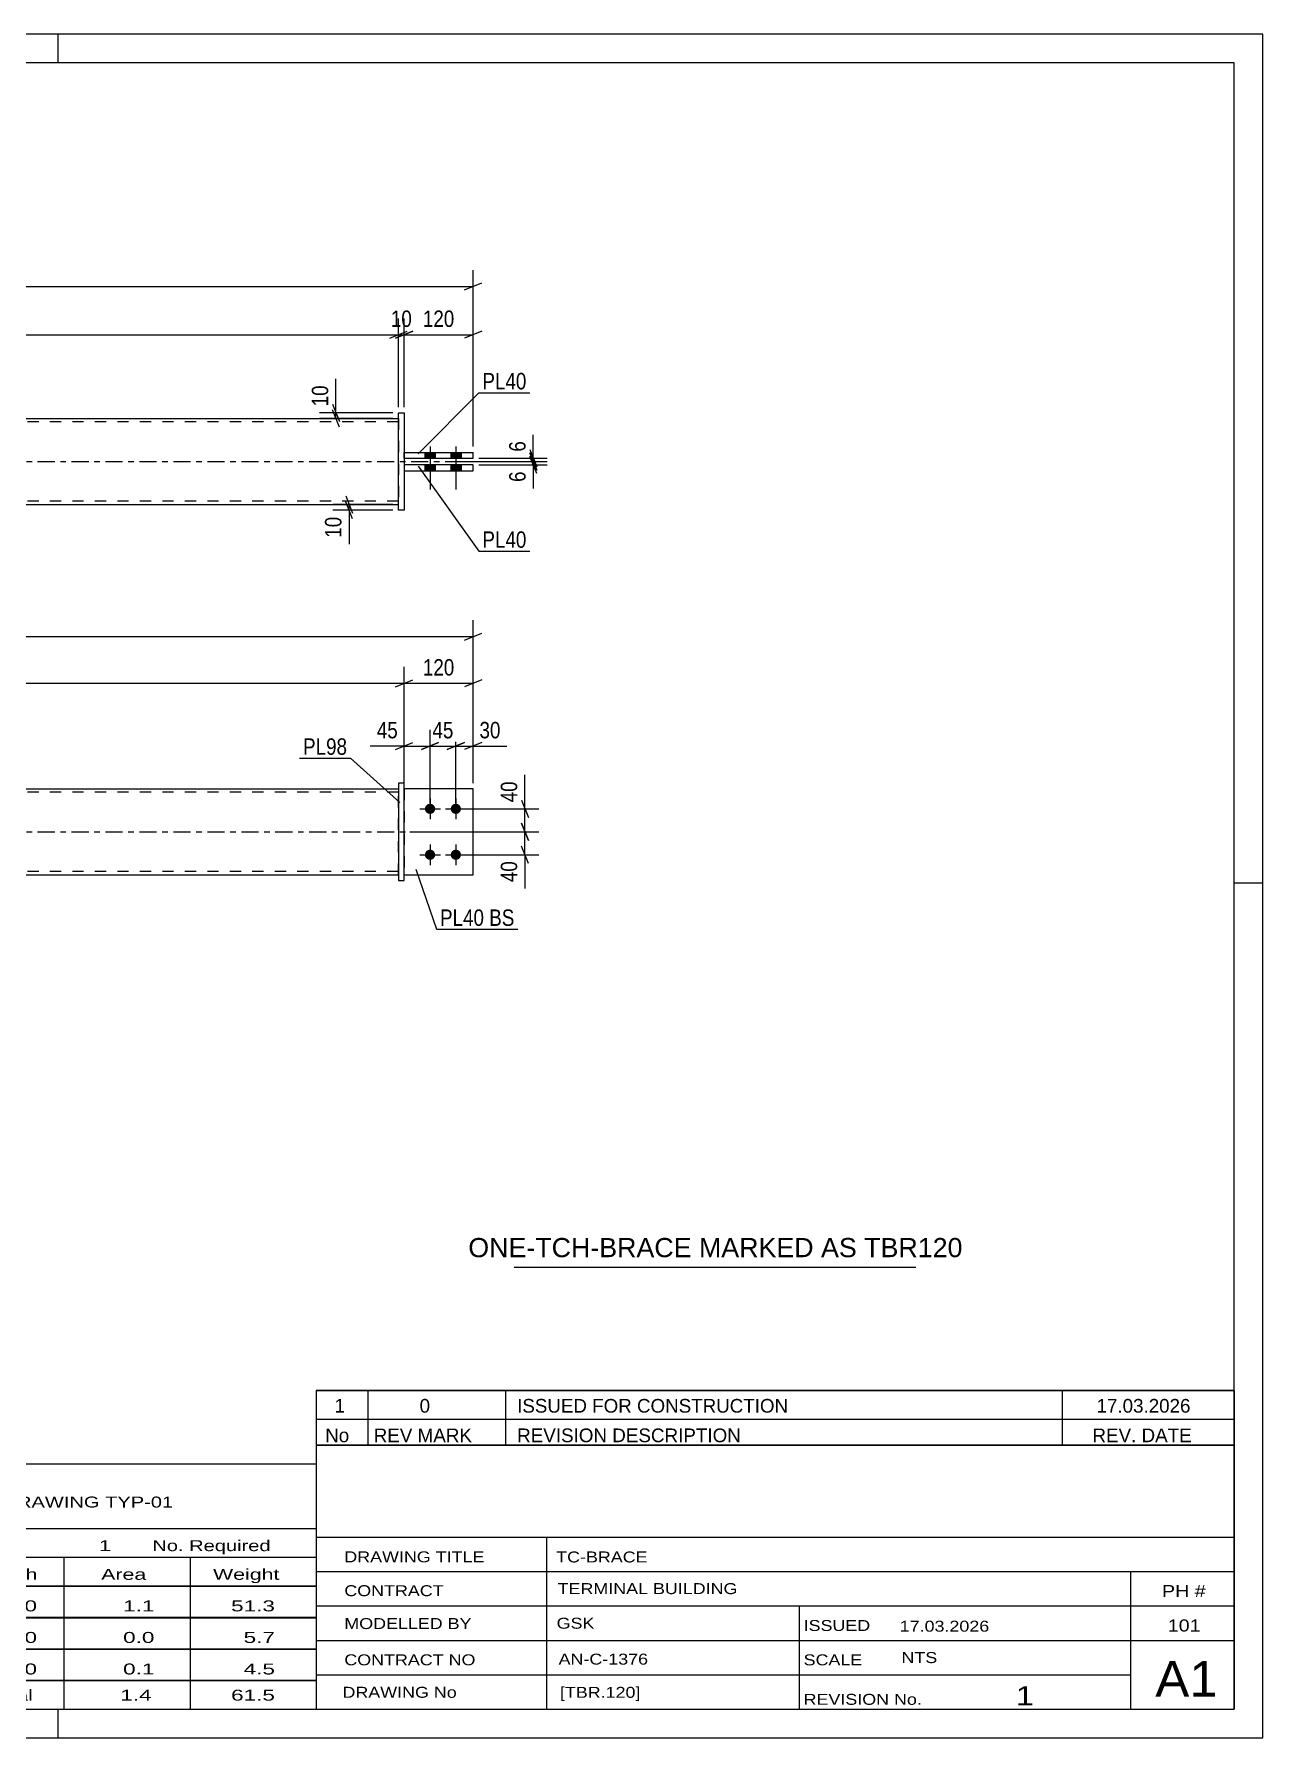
# Model space of a CAD drawing. Header units: millimetres. Extents: x 0 to 420, y 0 to 297.
# Drawn here: x 205.8 to 420, y 0 to 297 of the extents above; entities that cross this region are included whole.
import ezdxf

# ---------------------------------------------------------------- set-up
doc = ezdxf.new("R2010")
doc.units = ezdxf.units.MM
doc.linetypes.add('DXK_LINE_DOT2', pattern=[3.9198, 1.9599, -1.9599])
doc.linetypes.add('DXK_LINE_DOT3', pattern=[5.9187, 2.979, -0.9799, 0.9799, -0.9799])
doc.styles.add('Arial', font='ARIAL.TTF', dxfattribs={"height": 0.2})
doc.styles.add('Arial Narrow', font='ARIALN.TTF', dxfattribs={"height": 0.2})

# ---------------------------------------------------------------- blocks, each defined once
blk = doc.blocks.new('Unknown-580873001-1163')
at = {"color": 5, "linetype": 'Continuous'}
for p, q in [((420, 297), (0, 297)), ((210, 292), (210, 297)), ((420, 0), (420, 297)), ((415, 292), (5, 292)), ((415, 5), (415, 292)), ((420, 149), (415, 149)), ((5, 5), (415, 5)), ((210, 0), (210, 5)), ((0, 0), (420, 0))]:
    blk.add_line(p, q, dxfattribs=at)
blk = doc.blocks.new('Part-580873001-1767 - 1735')
at = {"color": 7, "linetype": 'DXK_LINE_DOT2'}
for p, q in [((282.32, 165.45), (270.32, 165.45)), ((270.32, 165.45), (270.32, 150.45)), ((282.32, 150.45), (282.32, 165.45)), ((270.32, 150.45), (282.32, 150.45))]:
    blk.add_line(p, q, dxfattribs=at)
blk = doc.blocks.new('Part-580873001-1772 - 1735')
at = {"color": 2, "linetype": 'Continuous'}
for p, q in [((282.32, 165.45), (270.32, 165.45)), ((282.32, 150.45), (282.32, 165.45)), ((270.32, 150.45), (282.32, 150.45))]:
    blk.add_line(p, q, dxfattribs=at)
at = {"color": 7, "linetype": 'DXK_LINE_DOT2'}
blk.add_line((270.32, 165.45), (270.32, 150.45), dxfattribs=at)
blk = doc.blocks.new('Part-580873001-1787 - 1735')
at = {"color": 2, "linetype": 'Continuous'}
for p, q in [((269.32, 166.45), (269.32, 149.45)), ((270.32, 166.45), (269.32, 166.45)), ((270.32, 149.45), (270.32, 166.45)), ((269.32, 149.45), (270.32, 149.45))]:
    blk.add_line(p, q, dxfattribs=at)
blk = doc.blocks.new('Part-580873001-1807 - 1735')
at = {"color": 2, "linetype": 'Continuous'}
for p, q in [((80.29, 165.45), (269.32, 165.45)), ((80.29, 150.45), (269.32, 150.45))]:
    blk.add_line(p, q, dxfattribs=at)
at = {"color": 7, "linetype": 'DXK_LINE_DOT2'}
for p, q in [((80.29, 150.45), (80.29, 165.45)), ((269.32, 164.85), (80.29, 164.85)), ((269.32, 150.45), (269.32, 165.45)), ((269.32, 151.05), (80.29, 151.05))]:
    blk.add_line(p, q, dxfattribs=at)
at = {"color": 7, "linetype": 'DXK_LINE_DOT3'}
blk.add_line((70.29, 157.95), (279.32, 157.95), dxfattribs=at)
blk = doc.blocks.new('Bolt-580873001-1808 - 1735')
at = {"linetype": 'Continuous'}
for points in [[(274.82, 162.85, -1), (274.82, 161.05, -1)], [(279.32, 162.85, -1), (279.32, 161.05, -1)], [(274.82, 154.85, -1), (274.82, 153.05, -1)], [(279.32, 154.85, -1), (279.32, 153.05, -1)]]:
    blk.add_hatch(color=1, dxfattribs=at).paths.add_polyline_path(points)
at = {"color": 1, "linetype": 'Continuous'}
for p, q in [((274.82, 163.75), (274.82, 160.15)), ((279.32, 163.75), (279.32, 160.15)), ((273.02, 161.95), (276.62, 161.95)), ((277.52, 161.95), (281.12, 161.95)), ((274.82, 155.75), (274.82, 152.15)), ((279.32, 155.75), (279.32, 152.15)), ((273.02, 153.95), (276.62, 153.95)), ((277.52, 153.95), (281.12, 153.95))]:
    blk.add_line(p, q, dxfattribs=at)
blk = doc.blocks.new('Part-580873001-1426 - 1390')
at = {"color": 2, "linetype": 'Continuous'}
for p, q in [((269.32, 213.99), (269.32, 230.99)), ((269.32, 230.99), (270.32, 230.99)), ((270.32, 230.99), (270.32, 213.99)), ((270.32, 213.99), (269.32, 213.99))]:
    blk.add_line(p, q, dxfattribs=at)
blk = doc.blocks.new('Part-580873001-1458 - 1390')
at = {"color": 2, "linetype": 'Continuous'}
for p, q in [((270.32, 224.09), (282.32, 224.09)), ((270.32, 223.09), (282.32, 223.09)), ((282.32, 223.09), (282.32, 224.09))]:
    blk.add_line(p, q, dxfattribs=at)
at = {"color": 7, "linetype": 'DXK_LINE_DOT2'}
blk.add_line((270.32, 223.09), (270.32, 224.09), dxfattribs=at)
blk = doc.blocks.new('Part-580873001-1431 - 1390')
at = {"color": 2, "linetype": 'Continuous'}
for p, q in [((282.32, 221.89), (270.32, 221.89)), ((270.32, 220.89), (282.32, 220.89)), ((282.32, 220.89), (282.32, 221.89))]:
    blk.add_line(p, q, dxfattribs=at)
at = {"color": 7, "linetype": 'DXK_LINE_DOT2'}
blk.add_line((270.32, 221.89), (270.32, 220.89), dxfattribs=at)
blk = doc.blocks.new('Part-580873001-1446 - 1390')
at = {"color": 2, "linetype": 'Continuous'}
for p, q in [((80.29, 229.99), (269.32, 229.99)), ((80.29, 214.99), (269.32, 214.99))]:
    blk.add_line(p, q, dxfattribs=at)
at = {"color": 7, "linetype": 'DXK_LINE_DOT2'}
for p, q in [((80.29, 214.99), (80.29, 229.99)), ((269.32, 229.39), (80.29, 229.39)), ((269.32, 229.99), (269.32, 214.99)), ((269.32, 215.59), (80.29, 215.59))]:
    blk.add_line(p, q, dxfattribs=at)
at = {"color": 7, "linetype": 'DXK_LINE_DOT3'}
blk.add_line((70.29, 222.49), (279.32, 222.49), dxfattribs=at)
blk = doc.blocks.new('Bolt-580873001-1447 - 1390')
at = {"linetype": 'Continuous'}
for points in [[(275.72, 224.09), (273.92, 224.09), (273.92, 223.09), (275.72, 223.09)], [(275.72, 224.09), (273.92, 224.09), (273.92, 223.09), (275.72, 223.09)], [(280.22, 224.09), (278.42, 224.09), (278.42, 223.09), (280.22, 223.09)], [(280.22, 224.09), (278.42, 224.09), (278.42, 223.09), (280.22, 223.09)], [(275.72, 221.89), (273.92, 221.89), (273.92, 220.89), (275.72, 220.89)], [(275.72, 221.89), (273.92, 221.89), (273.92, 220.89), (275.72, 220.89)], [(280.22, 221.89), (278.42, 221.89), (278.42, 220.89), (280.22, 220.89)], [(280.22, 221.89), (278.42, 221.89), (278.42, 220.89), (280.22, 220.89)]]:
    blk.add_hatch(color=1, dxfattribs=at).paths.add_polyline_path(points)
at = {"color": 1, "linetype": 'Continuous'}
for p, q in [((273.92, 224.09), (273.92, 223.09)), ((273.92, 224.09), (273.92, 223.09)), ((274.82, 225.09), (274.82, 217.59)), ((274.82, 225.09), (274.82, 217.59)), ((275.72, 224.09), (275.72, 223.09)), ((275.72, 224.09), (275.72, 223.09)), ((278.42, 224.09), (278.42, 223.09)), ((278.42, 224.09), (278.42, 223.09)), ((279.32, 225.09), (279.32, 217.59)), ((279.32, 225.09), (279.32, 217.59)), ((280.22, 224.09), (280.22, 223.09)), ((280.22, 224.09), (280.22, 223.09)), ((273.92, 221.89), (273.92, 220.89)), ((273.92, 221.89), (273.92, 220.89)), ((275.72, 221.89), (275.72, 220.89)), ((275.72, 221.89), (275.72, 220.89)), ((278.42, 221.89), (278.42, 220.89)), ((278.42, 221.89), (278.42, 220.89)), ((280.22, 221.89), (280.22, 220.89)), ((280.22, 221.89), (280.22, 220.89))]:
    blk.add_line(p, q, dxfattribs=at)
blk = doc.blocks.new('StraightDimension-580873001-1818 - 1735')
at = {"color": 7, "linetype": 'Continuous'}
for p, q in [((279.32, 162.95), (279.32, 175.74)), ((282.32, 166.45), (282.32, 175.74)), ((277.82, 172.29), (280.82, 173.49)), ((279.32, 172.89), (282.32, 172.89)), ((283.82, 173.49), (280.82, 172.29))]:
    blk.add_line(p, q, dxfattribs=at)
at = {"color": 0}
blk.add_wipeout([(287.7, 173.64), (287.7, 177.84), (282.84, 177.84), (282.84, 173.64)], dxfattribs=at)
at = {"color": 7, "linetype": 'Continuous'}
blk.add_line((282.32, 172.89), (288.22, 172.89), dxfattribs=at)
blk.add_line((282.32, 172.89), (288.22, 172.89), dxfattribs=at)
at = {"color": 3, "style": 'Arial Narrow'}
blk.add_text('30', height=2.863, dxfattribs=at).set_placement((283.44, 174.24))
blk = doc.blocks.new('StraightDimension-580873001-1834 - 1735')
at = {"color": 7, "linetype": 'Continuous'}
for p, q in [((274.82, 162.95), (274.82, 175.74)), ((279.32, 162.95), (279.32, 175.74)), ((273.32, 172.29), (276.32, 173.49)), ((274.82, 172.89), (279.32, 172.89)), ((280.82, 173.49), (277.82, 172.29))]:
    blk.add_line(p, q, dxfattribs=at)
at = {"color": 0}
blk.add_wipeout([(279.49, 173.64), (279.49, 177.84), (274.64, 177.84), (274.64, 173.64)], dxfattribs=at)
at = {"color": 3, "style": 'Arial Narrow'}
blk.add_text('45', height=2.863, dxfattribs=at).set_placement((275.24, 174.24))
blk = doc.blocks.new('StraightDimension-580873001-1847 - 1735')
at = {"color": 7, "linetype": 'Continuous'}
for p, q in [((270.32, 166.45), (270.32, 175.74)), ((274.82, 162.95), (274.82, 175.74)), ((268.82, 172.29), (271.82, 173.49)), ((270.32, 172.89), (274.82, 172.89)), ((276.32, 173.49), (273.32, 172.29))]:
    blk.add_line(p, q, dxfattribs=at)
at = {"color": 0}
blk.add_wipeout([(269.79, 173.64), (269.79, 177.84), (264.94, 177.84), (264.94, 173.64)], dxfattribs=at)
at = {"color": 7, "linetype": 'Continuous'}
blk.add_line((270.32, 172.89), (264.41, 172.89), dxfattribs=at)
blk.add_line((270.32, 172.89), (264.41, 172.89), dxfattribs=at)
at = {"color": 3, "style": 'Arial Narrow'}
blk.add_text('45', height=2.863, dxfattribs=at).set_placement((265.54, 174.24))
blk = doc.blocks.new('StraightDimension-580873001-1864 - 1735')
at = {"color": 7, "linetype": 'Continuous'}
for p, q in [((67.29, 166.45), (67.29, 194.83)), ((282.32, 166.45), (282.32, 194.83)), ((68.79, 192.58), (65.79, 191.38)), ((67.29, 191.98), (282.32, 191.98)), ((280.82, 191.38), (283.82, 192.58))]:
    blk.add_line(p, q, dxfattribs=at)
at = {"color": 0}
blk.add_wipeout([(179.06, 192.73), (179.06, 196.93), (170.55, 196.93), (170.55, 192.73)], dxfattribs=at)
at = {"color": 3, "style": 'Arial Narrow'}
blk.add_text('2150', height=2.863, dxfattribs=at).set_placement((171.15, 193.33))
blk = doc.blocks.new('StraightDimension-580873001-1884 - 1735')
at = {"color": 7, "linetype": 'Continuous'}
for p, q in [((290.76, 163.45), (291.96, 160.45)), ((280.32, 161.95), (293.76, 161.95)), ((291.36, 157.95), (291.36, 161.95)), ((271.32, 157.95), (293.76, 157.95)), ((291.96, 156.45), (290.76, 159.45))]:
    blk.add_line(p, q, dxfattribs=at)
at = {"color": 0}
blk.add_wipeout([(290.61, 167.34), (286.41, 167.34), (286.41, 162.48), (290.61, 162.48)], dxfattribs=at)
at = {"color": 7, "linetype": 'Continuous'}
blk.add_line((291.36, 161.95), (291.36, 167.86), dxfattribs=at)
blk.add_line((291.36, 161.95), (291.36, 167.86), dxfattribs=at)
at = {"color": 3, "style": 'Arial Narrow'}
blk.add_text('40', height=2.863, rotation=90.0002, dxfattribs=at).set_placement((290.01, 163.08))
blk = doc.blocks.new('StraightDimension-580873001-1893 - 1735')
at = {"color": 7, "linetype": 'Continuous'}
for p, q in [((271.32, 157.95), (293.76, 157.95)), ((290.76, 159.45), (291.96, 156.45)), ((291.36, 153.95), (291.36, 157.95)), ((291.96, 152.45), (290.76, 155.45)), ((280.32, 153.95), (293.76, 153.95))]:
    blk.add_line(p, q, dxfattribs=at)
at = {"color": 0}
blk.add_wipeout([(290.61, 153.43), (286.41, 153.43), (286.41, 148.57), (290.61, 148.57)], dxfattribs=at)
at = {"color": 7, "linetype": 'Continuous'}
blk.add_line((291.36, 153.95), (291.36, 148.05), dxfattribs=at)
blk.add_line((291.36, 153.95), (291.36, 148.05), dxfattribs=at)
at = {"color": 3, "style": 'Arial Narrow'}
blk.add_text('40', height=2.863, rotation=90.0002, dxfattribs=at).set_placement((290.01, 149.17))
blk = doc.blocks.new('StraightDimension-580873001-1903 - 1735')
at = {"color": 7, "linetype": 'Continuous'}
for p, q in [((268.82, 183.23), (271.82, 184.43)), ((270.32, 166.45), (270.32, 186.68)), ((283.82, 184.43), (280.82, 183.23)), ((282.32, 166.45), (282.32, 186.68)), ((270.32, 183.83), (282.32, 183.83))]:
    blk.add_line(p, q, dxfattribs=at)
at = {"color": 0}
blk.add_wipeout([(279.66, 184.58), (279.66, 188.78), (272.97, 188.78), (272.97, 184.58)], dxfattribs=at)
at = {"color": 3, "style": 'Arial Narrow'}
blk.add_text('120', height=2.863, dxfattribs=at).set_placement((273.57, 185.18))
blk = doc.blocks.new('StraightDimension-580873001-1922 - 1735')
at = {"color": 7, "linetype": 'Continuous'}
for p, q in [((80.79, 184.43), (77.79, 183.23)), ((79.29, 158.95), (79.29, 186.68)), ((268.82, 183.23), (271.82, 184.43)), ((270.32, 166.45), (270.32, 186.68)), ((79.29, 183.83), (270.32, 183.83))]:
    blk.add_line(p, q, dxfattribs=at)
at = {"color": 0}
blk.add_wipeout([(179.06, 184.58), (179.06, 188.78), (170.55, 188.78), (170.55, 184.58)], dxfattribs=at)
at = {"color": 3, "style": 'Arial Narrow'}
blk.add_text('1910', height=2.863, dxfattribs=at).set_placement((171.15, 185.18))
blk = doc.blocks.new('StraightDimension-580873001-1658 - 1390')
at = {"color": 7, "linetype": 'Continuous'}
for p, q in [((283.32, 223.09), (295.22, 223.09)), ((292.22, 224.59), (293.42, 221.59)), ((293.42, 220.99), (292.22, 223.99)), ((292.82, 222.49), (292.82, 223.09)), ((278.07, 222.49), (295.22, 222.49))]:
    blk.add_line(p, q, dxfattribs=at)
at = {"color": 0}
blk.add_wipeout([(292.07, 226.64), (287.87, 226.64), (287.87, 223.61), (292.07, 223.61)], dxfattribs=at)
at = {"color": 7, "linetype": 'Continuous'}
blk.add_line((292.82, 223.09), (292.82, 227.17), dxfattribs=at)
blk.add_line((292.82, 223.09), (292.82, 227.17), dxfattribs=at)
at = {"color": 3, "style": 'Arial Narrow'}
blk.add_text('6', height=2.86, rotation=90.0002, dxfattribs=at).set_placement((291.47, 224.21))
blk = doc.blocks.new('StraightDimension-580873001-1535 - 1390')
at = {"color": 7, "linetype": 'Continuous'}
for p, q in [((268.32, 214.99), (257.87, 214.99)), ((268.32, 213.99), (257.87, 213.99)), ((260.12, 216.49), (261.32, 213.49)), ((261.32, 212.49), (260.12, 215.49)), ((260.72, 213.99), (260.72, 214.99))]:
    blk.add_line(p, q, dxfattribs=at)
at = {"color": 0}
blk.add_wipeout([(259.97, 213.46), (255.77, 213.46), (255.77, 208.61), (259.97, 208.61)], dxfattribs=at)
at = {"color": 7, "linetype": 'Continuous'}
blk.add_line((260.72, 213.99), (260.72, 208.08), dxfattribs=at)
blk.add_line((260.72, 213.99), (260.72, 208.08), dxfattribs=at)
at = {"color": 3, "style": 'Arial Narrow'}
blk.add_text('10', height=2.863, rotation=90.0002, dxfattribs=at).set_placement((259.37, 209.21))
blk = doc.blocks.new('StraightDimension-580873001-1575 - 1390')
at = {"color": 7, "linetype": 'Continuous'}
for p, q in [((269.32, 231.99), (269.32, 247.45)), ((270.32, 231.99), (270.32, 247.45)), ((267.82, 244), (270.82, 245.2)), ((271.82, 245.2), (268.82, 244)), ((269.32, 244.6), (270.32, 244.6))]:
    blk.add_line(p, q, dxfattribs=at)
at = {"color": 0}
blk.add_wipeout([(272.24, 245.35), (272.24, 249.55), (267.39, 249.55), (267.39, 245.35)], dxfattribs=at)
at = {"color": 3, "style": 'Arial Narrow'}
blk.add_text('10', height=2.863, dxfattribs=at).set_placement((267.99, 245.95))
blk = doc.blocks.new('StraightDimension-580873001-1564 - 1390')
at = {"color": 7, "linetype": 'Continuous'}
for p, q in [((67.29, 225.09), (67.29, 255.86)), ((282.32, 225.09), (282.32, 255.86)), ((68.79, 253.61), (65.79, 252.41)), ((67.29, 253.01), (282.32, 253.01)), ((280.82, 252.41), (283.82, 253.61))]:
    blk.add_line(p, q, dxfattribs=at)
at = {"color": 0}
blk.add_wipeout([(179.06, 253.76), (179.06, 257.96), (170.55, 257.96), (170.55, 253.76)], dxfattribs=at)
at = {"color": 3, "style": 'Arial Narrow'}
blk.add_text('2150', height=2.863, dxfattribs=at).set_placement((171.15, 254.36))
blk = doc.blocks.new('StraightDimension-580873001-1549 - 1390')
at = {"color": 7, "linetype": 'Continuous'}
for p, q in [((257.82, 232.49), (259.02, 229.49)), ((268.32, 230.99), (255.57, 230.99)), ((268.32, 229.99), (255.57, 229.99)), ((259.02, 228.49), (257.82, 231.49)), ((258.42, 229.99), (258.42, 230.99))]:
    blk.add_line(p, q, dxfattribs=at)
at = {"color": 0}
blk.add_wipeout([(257.67, 236.37), (253.47, 236.37), (253.47, 231.51), (257.67, 231.51)], dxfattribs=at)
at = {"color": 7, "linetype": 'Continuous'}
blk.add_line((258.42, 230.99), (258.42, 236.89), dxfattribs=at)
blk.add_line((258.42, 230.99), (258.42, 236.89), dxfattribs=at)
at = {"color": 3, "style": 'Arial Narrow'}
blk.add_text('10', height=2.863, rotation=90.0002, dxfattribs=at).set_placement((257.07, 232.11))
blk = doc.blocks.new('StraightDimension-580873001-1585 - 1390')
at = {"color": 7, "linetype": 'Continuous'}
for p, q in [((80.29, 231.99), (80.29, 247.45)), ((269.32, 231.99), (269.32, 247.45)), ((81.79, 245.2), (78.79, 244)), ((80.29, 244.6), (269.32, 244.6)), ((267.82, 244), (270.82, 245.2))]:
    blk.add_line(p, q, dxfattribs=at)
at = {"color": 0}
blk.add_wipeout([(179.06, 245.35), (179.06, 249.55), (170.55, 249.55), (170.55, 245.35)], dxfattribs=at)
at = {"color": 3, "style": 'Arial Narrow'}
blk.add_text('1890', height=2.863, dxfattribs=at).set_placement((171.15, 245.95))
blk = doc.blocks.new('StraightDimension-580873001-1615 - 1390')
at = {"color": 7, "linetype": 'Continuous'}
for p, q in [((270.32, 231.99), (270.32, 247.45)), ((282.32, 225.09), (282.32, 247.45)), ((268.82, 244), (271.82, 245.2)), ((270.32, 244.6), (282.32, 244.6)), ((283.82, 245.2), (280.82, 244))]:
    blk.add_line(p, q, dxfattribs=at)
at = {"color": 0}
blk.add_wipeout([(279.66, 245.35), (279.66, 249.55), (272.97, 249.55), (272.97, 245.35)], dxfattribs=at)
at = {"color": 3, "style": 'Arial Narrow'}
blk.add_text('120', height=2.863, dxfattribs=at).set_placement((273.57, 245.95))
blk = doc.blocks.new('StraightDimension-580873001-1647 - 1390')
at = {"color": 7, "linetype": 'Continuous'}
for p, q in [((292.22, 223.99), (293.42, 220.99)), ((293.42, 220.39), (292.22, 223.39)), ((278.07, 222.49), (295.22, 222.49)), ((283.32, 221.89), (295.22, 221.89)), ((292.82, 221.89), (292.82, 222.49))]:
    blk.add_line(p, q, dxfattribs=at)
at = {"color": 0}
blk.add_wipeout([(292.07, 221.36), (287.87, 221.36), (287.87, 218.33), (292.07, 218.33)], dxfattribs=at)
at = {"color": 7, "linetype": 'Continuous'}
blk.add_line((292.82, 221.89), (292.82, 217.81), dxfattribs=at)
blk.add_line((292.82, 221.89), (292.82, 217.81), dxfattribs=at)
at = {"color": 3, "style": 'Arial Narrow'}
blk.add_text('6', height=2.86, rotation=90.0002, dxfattribs=at).set_placement((291.47, 218.93))
blk = doc.blocks.new('Unknown-580873001-3697')
at = {"color": 7, "linetype": 'Continuous'}
for p, q in [((255, 51.05), (255, 5)), ((255, 51.05), (415, 51.05)), ((415, 51), (415, 5)), ((255, 35), (415, 35)), ((295.14, 35), (295.14, 5)), ((255, 29), (415, 29)), ((397, 5.05), (397, 29.05)), ((255, 23), (415, 23)), ((339.14, 23), (339.14, 5)), ((255, 17), (415, 17)), ((255, 11), (397, 11)), ((255, 5), (415, 5))]:
    blk.add_line(p, q, dxfattribs=at)
at = {"color": 7, "style": 'Arial Narrow'}
for s, height, width, p in [('DRAWING TITLE', 1.9089, 1.425378, (259.88, 30.61)), ('TC-BRACE', 1.909, 1.425378, (296.81, 30.59)), ('TERMINAL BUILDING', 1.9089, 1.425378, (297.06, 25.07)), ('CONTRACT', 1.909, 1.425378, (259.88, 24.71)), ('MODELLED BY', 1.9089, 1.425378, (259.88, 18.98)), ('GSK', 1.909, 1.425378, (296.88, 19.04)), ('ISSUED', 1.909, 1.425378, (339.94, 18.64)), ('17.03.2026', 1.909, 1.425378, (356.69, 18.52)), ('CONTRACT NO', 1.9089, 1.425378, (259.88, 12.66)), ('AN-C-1376', 1.909, 1.425378, (297.23, 12.78)), ('SCALE', 1.909, 1.425378, (339.94, 12.65)), ('A1', 6.204, 1.25, (401.24, 7.2)), ('DRAWING No', 1.909, 1.425378, (259.56, 7)), ('[TBR.120]', 1.909, 1.425378, (297.46, 6.99)), ('1', 3.34, 1.5, (376.91, 5.68)), ('REVISION No.', 1.9089, 1.425378, (339.94, 5.77))]:
    blk.add_text(s, height=height, dxfattribs=dict(at, width=width)).set_placement(p)
at = {"color": 7, "linetype": 'Continuous', "style": 'Arial Narrow'}
for s, height, width, p in [('PH #', 2.1, 1.42538, (402.4, 24.55)), ('101', 2.1, 1.42538, (403.41, 18.55)), ('NTS', 1.909, 1.425378, (357, 13.05))]:
    blk.add_text(s, height=height, dxfattribs=dict(at, width=width)).set_placement(p)
blk = doc.blocks.new('Unknown-580873001-3698')
at = {"color": 7, "linetype": 'Continuous'}
for p, q in [((255, 60.55), (415, 60.55)), ((415, 60.55), (255, 60.55)), ((255, 60.55), (255, 55.55)), ((264, 60.55), (264, 55.55)), ((288, 60.55), (288, 55.55)), ((385, 60.55), (385, 55.55)), ((415, 60.55), (415, 55.55)), ((255, 55.55), (415, 55.55)), ((255, 55.55), (255, 51.05)), ((255, 55.55), (415, 55.55)), ((264, 55.55), (264, 51.05)), ((288, 55.55), (288, 51.05)), ((385, 55.55), (385, 51.05)), ((415, 55.55), (415, 51.05)), ((415, 51.05), (255, 51.05))]:
    blk.add_line(p, q, dxfattribs=at)
at = {"color": 7, "linetype": 'Continuous', "style": 'Arial Narrow'}
for s, height, width, p in [('1', 2.39, 1.196471, (258.16, 56.7)), ('0', 2.39, 1.196471, (273, 56.7)), ('ISSUED FOR CONSTRUCTION', 2.3861, 1.196471, (290, 56.7)), ('17.03.2026', 2.386, 1.196471, (391, 56.7)), ('No', 2.386, 1.2, (256.54, 51.55)), ('REV MARK', 2.386, 1.2, (265, 51.55)), ('REVISION DESCRIPTION', 2.3861, 1.2, (290, 51.55)), ('REV. DATE', 2.386, 1.2, (390.28, 51.55))]:
    blk.add_text(s, height=height, dxfattribs=dict(at, width=width)).set_placement(p)
blk = doc.blocks.new('Unknown-580873001-3699')
at = {"color": 7, "linetype": 'Continuous'}
for p, q in [((95, 47.75), (255, 47.75)), ((95, 36.5), (95, 47.75)), ((255, 47.75), (255, 36.5)), ((95, 36.5), (255, 36.5)), ((95, 36.5), (95, 31.5)), ((255, 36.5), (255, 31.5)), ((95, 31.5), (255, 31.5)), ((95, 31.5), (95, 26.5)), ((119, 31.5), (119, 26.5)), ((154.5, 31.5), (154.5, 26.5)), ((180.5, 31.5), (180.5, 26.5)), ((193.5, 31.5), (193.5, 26.5)), ((211, 31.5), (211, 26.5)), ((233, 31.5), (233, 26.5)), ((255, 31.5), (255, 26.5)), ((95, 26.5), (255, 26.5)), ((95, 26.45), (95, 21.05)), ((95, 26.45), (255, 26.45)), ((119, 26.5), (119, 21)), ((154.5, 26.5), (154.5, 21)), ((180.5, 26.5), (180.5, 21)), ((193.5, 26.5), (193.5, 21)), ((211, 26.5), (211, 21)), ((233, 26.5), (233, 21)), ((255, 26.45), (255, 21.05)), ((95, 21.05), (255, 21.05)), ((95, 20.95), (95, 15.55)), ((95, 20.95), (255, 20.95)), ((119, 21), (119, 15.5)), ((154.5, 21), (154.5, 15.5)), ((180.5, 21), (180.5, 15.5)), ((193.5, 21), (193.5, 15.5)), ((211, 21), (211, 15.5)), ((233, 21), (233, 15.5)), ((255, 20.95), (255, 15.55)), ((95, 15.55), (255, 15.55)), ((95, 15.45), (95, 10.05)), ((95, 15.45), (255, 15.45)), ((119, 15.5), (119, 10)), ((154.5, 15.5), (154.5, 10)), ((180.5, 15.5), (180.5, 10)), ((193.5, 15.5), (193.5, 10)), ((211, 15.5), (211, 10)), ((233, 15.5), (233, 10)), ((255, 15.45), (255, 10.05)), ((95, 10.05), (255, 10.05)), ((95, 10), (255, 10)), ((95, 10), (95, 5)), ((211, 10), (211, 5)), ((233, 10), (233, 5)), ((255, 10), (255, 5)), ((95, 5), (255, 5))]:
    blk.add_line(p, q, dxfattribs=at)
at = {"color": 7, "style": 'Arial Narrow'}
for s, height, width, p in [('GENERAL NOTES & WELD DETAILS :', 2.8633, 1.4, (96.15, 40.06)), ('REFER TYP DRAWING TYP-01', 1.9089, 1.6, (179.7, 40.16)), ("MATERIAL LIST FOR ASSEMBLY MK'D", 1.9089, 1.6, (96.15, 32.56)), ('TBR120', 1.909, 1.794707, (187.59, 32.47)), ('1', 1.91, 1.794707, (217.08, 32.56)), ('No. Required', 1.9089, 1.6, (226.41, 32.56)), ('Mark', 1.909, 1.7, (96.34, 27.5)), ('Profile', 1.909, 1.7, (129.41, 27.5)), ('Material', 1.909, 1.7, (159.54, 27.56)), ('No.', 1.909, 1.7, (184.5, 27.56)), ('Length', 1.909, 1.7, (195, 27.56)), ('Area', 1.909, 1.7, (217.5, 27.56)), ('Weight', 1.909, 1.7, (237, 27.56))]:
    blk.add_text(s, height=height, dxfattribs=dict(at, width=width)).set_placement(p)
at = {"color": 7, "linetype": 'Continuous', "style": 'Arial Narrow'}
for s, height, width, p in [('TBR120', 1.909, 1.794707, (96.5, 22.06)), ('SHS150*6', 1.909, 1.794707, (121, 22.06)), ('E350', 1.909, 1.794707, (160.74, 22.06)), ('1', 1.91, 1.794707, (184.86, 22.06)), ('1890', 1.909, 1.794707, (197.58, 22.06)), ('1.1', 1.909, 1.794707, (221.32, 22.06)), ('51.3', 1.909, 1.794707, (240.14, 22.06)), ('PL40', 1.909, 1.794707, (96.5, 16.56)), ('PL10*120', 1.909, 1.794707, (121, 16.56)), ('E350', 1.909, 1.794707, (160.74, 16.56)), ('4', 1.91, 1.794707, (184.86, 16.56)), ('150', 1.909, 1.794707, (199.77, 16.56)), ('0.0', 1.909, 1.794707, (221.32, 16.56)), ('5.7', 1.909, 1.794707, (242.33, 16.56)), ('PL98', 1.909, 1.794707, (96.5, 11.06)), ('PL10*170', 1.909, 1.794707, (121, 11.06)), ('E350', 1.909, 1.794707, (160.74, 11.06)), ('2', 1.91, 1.794707, (184.86, 11.06)), ('170', 1.909, 1.794707, (199.77, 11.06)), ('0.1', 1.909, 1.794707, (221.32, 11.06)), ('4.5', 1.909, 1.794707, (242.33, 11.06)), ('Total', 1.909, 1.7, (197.33, 6.5)), ('1.4', 1.909, 1.794707, (220.83, 6.5)), ('61.5', 1.909, 1.794707, (240.14, 6.5))]:
    blk.add_text(s, height=height, dxfattribs=dict(at, width=width)).set_placement(p)
blk = doc.blocks.new('Unknown-580873001-3700')
at = {"color": 7, "linetype": 'Continuous'}
blk.add_line((289.5, 82.05), (359.5, 82.05), dxfattribs=at)
at = {"color": 7, "style": 'Arial'}
blk.add_text('ONE-TCH-BRACE MARKED AS TBR120', height=3.3428, dxfattribs=at).set_placement((281.49, 83.8))
blk = doc.blocks.new('Mark-580873001-1783 - 1735')
at = {"color": 0}
blk.add_wipeout([(260.37, 171.37), (260.37, 174.37), (252.69, 174.37), (252.69, 171.37)], dxfattribs=at)
blk.add_wipeout([(260.37, 171.37), (260.37, 174.37), (252.69, 174.37), (252.69, 171.37)], dxfattribs=at)
at = {"color": 30, "linetype": 'Continuous'}
for p in [(252.09, 170.77), (269.55, 163.03)]:
    blk.add_line(p, (260.97, 170.77), dxfattribs=at)
at = {"color": 3, "style": 'Arial Narrow'}
blk.add_text('PL98', height=2.863, dxfattribs=at).set_placement((252.69, 171.37))
blk = doc.blocks.new('MarkSet-580873001-2059 - 1735')
at = {"color": 0}
blk.add_wipeout([(284.24, 141.55), (284.24, 144.55), (276.56, 144.55), (276.56, 141.55)], dxfattribs=at)
blk.add_wipeout([(284.24, 141.55), (284.24, 144.55), (276.56, 144.55), (276.56, 141.55)], dxfattribs=at)
at = {"color": 30, "linetype": 'Continuous'}
blk.add_line((272.32, 151.42), (275.96, 140.95), dxfattribs=at)
at = {"color": 0}
blk.add_wipeout([(289.52, 141.55), (289.52, 144.55), (285.14, 144.55), (285.14, 141.55)], dxfattribs=at)
blk.add_wipeout([(289.52, 141.55), (289.52, 144.55), (285.14, 144.55), (285.14, 141.55)], dxfattribs=at)
at = {"color": 30, "linetype": 'Continuous'}
blk.add_line((275.96, 140.95), (290.12, 140.95), dxfattribs=at)
at = {"color": 3, "style": 'Arial Narrow'}
for s, p in [('PL40', (276.56, 141.55)), ('BS', (285.14, 141.55))]:
    blk.add_text(s, height=2.863, dxfattribs=at).set_placement(p)
blk = doc.blocks.new('Mark-580873001-1427 - 1390')
at = {"color": 0}
blk.add_wipeout([(291.63, 207.45), (291.63, 210.45), (283.95, 210.45), (283.95, 207.45)], dxfattribs=at)
blk.add_wipeout([(291.63, 207.45), (291.63, 210.45), (283.95, 210.45), (283.95, 207.45)], dxfattribs=at)
at = {"color": 30, "linetype": 'Continuous'}
for p, q in [((272.75, 221.66), (283.35, 206.85)), ((283.35, 206.85), (292.23, 206.85))]:
    blk.add_line(p, q, dxfattribs=at)
at = {"color": 3, "style": 'Arial Narrow'}
blk.add_text('PL40', height=2.863, dxfattribs=at).set_placement((283.95, 207.45))
blk = doc.blocks.new('Mark-580873001-1454 - 1390')
at = {"color": 0}
blk.add_wipeout([(291.63, 235.07), (291.63, 238.07), (283.95, 238.07), (283.95, 235.07)], dxfattribs=at)
blk.add_wipeout([(291.63, 235.07), (291.63, 238.07), (283.95, 238.07), (283.95, 235.07)], dxfattribs=at)
at = {"color": 30, "linetype": 'Continuous'}
for p, q in [((272.75, 223.86), (283.35, 234.47)), ((283.35, 234.47), (292.23, 234.47))]:
    blk.add_line(p, q, dxfattribs=at)
at = {"color": 3, "style": 'Arial Narrow'}
blk.add_text('PL40', height=2.863, dxfattribs=at).set_placement((283.95, 235.07))

msp = doc.modelspace()

# ---------------------------------------------------------------- block references
for name in ['Unknown-580873001-1163', 'Part-580873001-1446 - 1390', 'Part-580873001-1426 - 1390', 'Part-580873001-1458 - 1390', 'Bolt-580873001-1447 - 1390', 'Part-580873001-1431 - 1390', 'Part-580873001-1787 - 1735', 'Part-580873001-1807 - 1735', 'Part-580873001-1767 - 1735', 'Part-580873001-1772 - 1735', 'Bolt-580873001-1808 - 1735', 'Unknown-580873001-3700', 'Unknown-580873001-3698', 'Unknown-580873001-3697', 'Unknown-580873001-3699']:
    msp.add_blockref(name, (0, 0))

# ---------------------------------------------------------------- next in the draw order: block references
for name in ['StraightDimension-580873001-1575 - 1390', 'StraightDimension-580873001-1658 - 1390', 'StraightDimension-580873001-1535 - 1390', 'StraightDimension-580873001-1818 - 1735']:
    msp.add_blockref(name, (0, 0))

# ---------------------------------------------------------------- next in the draw order: block references
for name in ['StraightDimension-580873001-1564 - 1390', 'StraightDimension-580873001-1834 - 1735']:
    msp.add_blockref(name, (0, 0))

# ---------------------------------------------------------------- next in the draw order: block references
for name in ['StraightDimension-580873001-1549 - 1390', 'StraightDimension-580873001-1847 - 1735']:
    msp.add_blockref(name, (0, 0))

# ---------------------------------------------------------------- next in the draw order: block references
for name in ['StraightDimension-580873001-1585 - 1390', 'StraightDimension-580873001-1864 - 1735']:
    msp.add_blockref(name, (0, 0))

# ---------------------------------------------------------------- next in the draw order: block references
for name in ['StraightDimension-580873001-1615 - 1390', 'StraightDimension-580873001-1884 - 1735']:
    msp.add_blockref(name, (0, 0))

# ---------------------------------------------------------------- next in the draw order: block references
for name in ['StraightDimension-580873001-1647 - 1390', 'StraightDimension-580873001-1903 - 1735', 'StraightDimension-580873001-1893 - 1735']:
    msp.add_blockref(name, (0, 0))

# ---------------------------------------------------------------- next in the draw order: block references
for name in ['Mark-580873001-1454 - 1390', 'Mark-580873001-1427 - 1390', 'StraightDimension-580873001-1922 - 1735', 'MarkSet-580873001-2059 - 1735']:
    msp.add_blockref(name, (0, 0))

# ---------------------------------------------------------------- next in the draw order: block references
msp.add_blockref('Mark-580873001-1783 - 1735', (0, 0))

doc.saveas('drawing.dxf')
